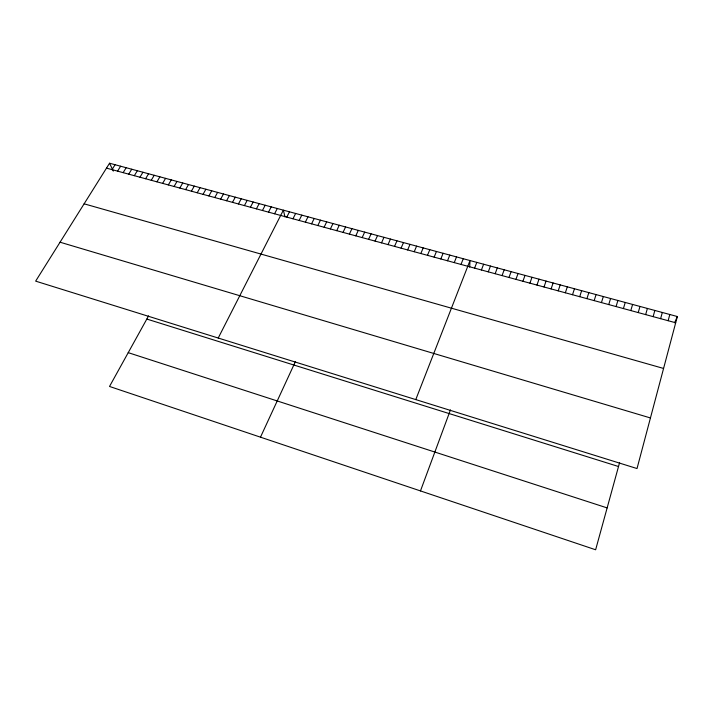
<?xml version="1.0" encoding="UTF-8"?>
<svg xmlns="http://www.w3.org/2000/svg" width="713" height="713" viewBox="0 0 713 713"><rect width="100%" height="100%" fill="white"/><g stroke="black" fill="none" stroke-linecap="round" stroke-linejoin="round"><path stroke-width="1.07" d="M469.68 267.117L470.019 260.548L415.777 399.601M677.35 316.527L637.021 468.548L35.65 281.136L109.561 163.232L677.35 316.527L674.587 322.802M668.143 320.716L669.819 314.495M660.621 318.666L662.315 312.472M619.597 462.585L595.631 549.768L109.517 386.455L148.589 315.868M653.126 316.634L654.846 310.449M645.657 314.602L647.395 308.444M638.215 312.579L639.98 306.438M630.809 310.565L632.591 304.442M623.42 308.56L625.23 302.455M616.068 306.563L617.895 300.476M608.742 304.576L610.586 298.506M601.442 302.588L603.314 296.537M594.17 300.619L596.059 294.576M586.924 298.649L588.831 292.633M579.705 296.688L581.639 290.69M572.512 294.736L574.464 288.747M565.347 292.785L567.325 286.822M558.217 290.851L560.204 284.897M551.104 288.917L553.11 282.981M544.019 286.991L546.051 281.074M536.96 285.075L539.01 279.175M529.928 283.159L531.996 277.286M522.923 281.261L525.009 275.396M515.936 279.362L518.048 273.516M508.984 277.473L511.114 271.644M420.474 490.918L450.456 409.895M502.059 275.592L504.198 269.781M495.152 273.712L497.317 267.919M488.271 271.849L490.455 266.065M481.418 269.986L483.619 264.22M474.591 268.133L476.81 262.384M461.008 264.434L463.254 258.721M454.252 262.607L456.516 256.903M447.514 260.771L449.805 255.094M440.812 258.953L443.121 253.284M434.128 257.135L436.454 251.484M427.47 255.325L429.814 249.693M420.839 253.525L423.192 247.91M414.226 251.725L416.597 246.128M407.64 249.942L410.028 244.354M401.071 248.16L403.478 242.589M394.539 246.377L396.954 240.825M388.015 244.612L390.457 239.069M381.526 242.848L383.977 237.322M375.056 241.083L377.525 235.575M368.603 239.336L371.09 233.837M362.177 237.589L364.682 232.108M260.486 437.167L295.396 361.598M355.778 235.851L358.291 230.388M349.397 234.114L351.928 228.668M343.042 232.385L345.591 226.957M336.705 230.664L339.263 225.246M330.386 228.953L332.971 223.552M324.103 227.242L326.688 221.85M317.829 225.54L320.44 220.165M311.581 223.846L314.201 218.481M305.36 222.153L307.989 216.805M299.148 220.469L301.804 215.139M292.972 218.784L295.637 213.472M286.804 217.108L289.487 211.806M218.223 338.033L283.364 210.157L284.995 216.93M274.576 213.784L277.277 208.517M268.498 212.135L271.225 206.877M262.446 210.495L265.183 205.246M256.413 208.856L259.167 203.624M250.406 207.225L253.168 202.002M244.407 205.594L247.188 200.389M238.445 203.971L241.226 198.784M232.491 202.358L235.29 197.18M226.556 200.745L229.372 195.576M220.647 199.141L223.481 193.989M214.756 197.537L217.599 192.403M208.891 195.941L211.743 190.817M203.036 194.355L205.905 189.239M197.207 192.768L200.086 187.671M191.396 191.191L194.284 186.102M185.603 189.613L188.508 184.542M179.828 188.045L182.742 182.991M174.079 186.485L177.002 181.441M168.339 184.925L171.28 179.899M162.626 183.375L165.576 178.357M156.931 181.824L159.89 176.824M151.254 180.282L154.222 175.291M145.595 178.749L148.58 173.767M139.953 177.216L142.948 172.243M134.329 175.683L137.342 170.728M128.723 174.168L131.745 169.222M123.144 172.644L126.174 167.715M117.574 171.138L120.622 166.218M112.021 169.632L115.078 164.721M106.495 168.125L675.692 322.766M84.116 203.82L663.571 368.452M60.052 242.206L650.443 417.952M146.825 319.059L618.519 466.516M128.233 352.65L607.137 507.906M109.561 163.232L113.314 171.12"/></g></svg>
